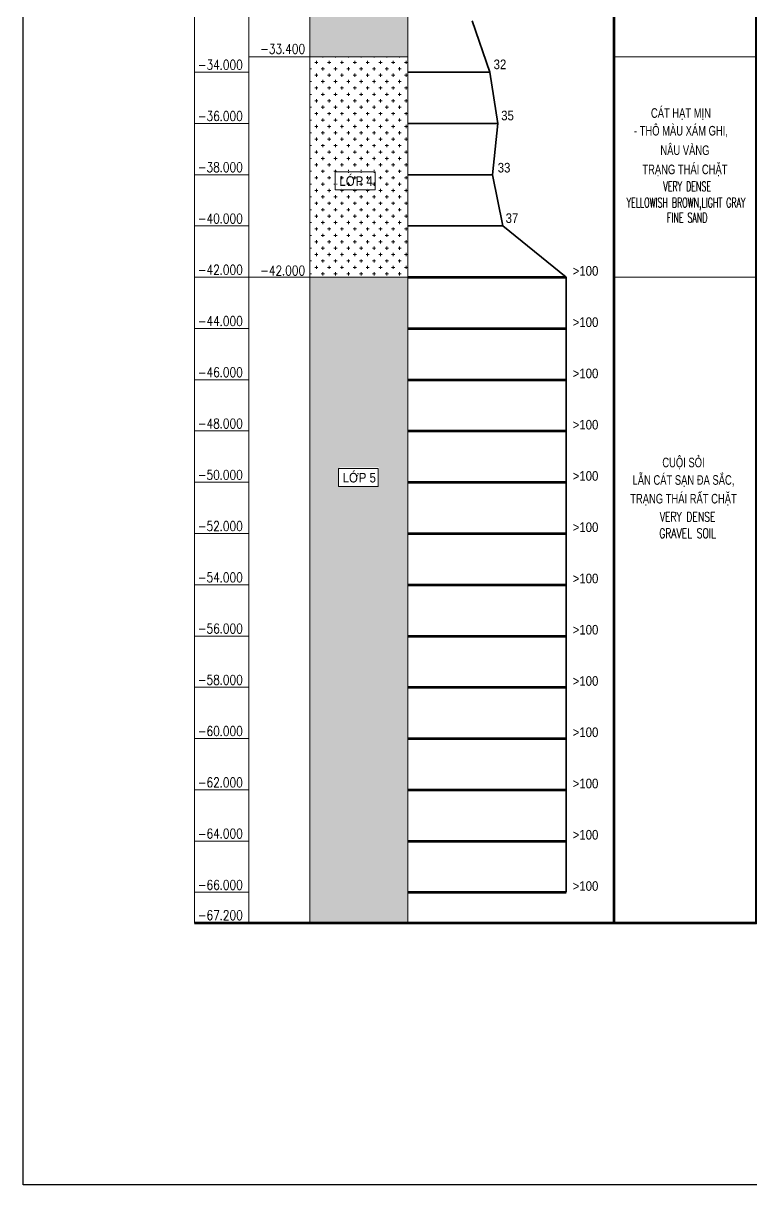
# Model space of a CAD drawing. Header units: millimetres. Extents: x -2123450 to -961021, y -260876 to 649159.
# Drawn here: x -2123450 to -2095063, y 428539 to 473859 of the extents above; entities that cross this region are included whole.
import ezdxf
from ezdxf.enums import TextEntityAlignment as Align

# ---------------------------------------------------------------- set-up
doc = ezdxf.new("R2010")
doc.units = ezdxf.units.MM
doc.header["$LTSCALE"] = 1000
doc.header["$MEASUREMENT"] = 0
doc.layers.get('0').update_dxf_attribs({"linetype": 'CONTINUOUS'})
doc.layers.get('DEFPOINTS').update_dxf_attribs({"linetype": 'CONTINUOUS'})
for name, color, linetype, lineweight in [('NDC_S_CONTINUOUS', 3, 'CONTINUOUS', 20), ('NDC_S_DIM', 1, 'CONTINUOUS', 9), ('NDC_S_ENG TEXT', 2, 'CONTINUOUS', 9), ('NDC_S_FOUNDATION NAME', 7, 'CONTINUOUS', 20), ('NDC_S_HATCH MATERIAL', 8, 'CONTINUOUS', 13), ('NDC_S_LEVEL TEXT', 7, 'CONTINUOUS', 20), ('NDC_S_REBAR', 4, 'CONTINUOUS', 35), ('NDC_S_VN TITLE', 6, 'CONTINUOUS', 9)]:
    doc.layers.add(name, color=color, linetype=linetype, lineweight=lineweight)
doc.layers.add('TEXT', color=7, linetype='CONTINUOUS')
doc.styles.add('NDC_ARIAL', font='arial.ttf', dxfattribs={"width": 0.8})
doc.styles.add('NDC_ROMANS', font='romans.shx', dxfattribs={"width": 0.8, "bigfont": 'vns.shx'})
doc.styles.get("Standard").update_dxf_attribs({"font": 'romans.shx', "bigfont": 'vns.shx'})

# ---------------------------------------------------------------- blocks, each defined once
blk = doc.blocks.new('HK4')
at = {"layer": 'NDC_S_HATCH MATERIAL'}
h = blk.add_hatch(dxfattribs=at)
h.set_pattern_fill('AR-SAND', color=256, scale=100)
h.set_pattern_definition([(37.5, (599674.71, -615917.2), (-6.299336, 192.682377), [0, -152, 0, -170, 0, -162.5]), (7.5, (599674.7, -615917.2), (176.97767, 282.21461), [0, -82, 0, -137, 0, -52.5]), (327.5, (599551.7, -615917.2), (311.414186, 0.565905), [0, -50, 0, -180, 0, -235]), (317.5, (599551.7, -615917.2), (300.61266, 87.76756), [0, -25, 0, -118, 0, -135])])
h.paths.add_polyline_path([(8333, -9000), (4509, -9000), (4509, -33400), (8333, -33400)])
h.paths.add_polyline_path([(7052, -19485), (7052, -20177), (5495, -20177), (5495, -19485)], flags=16)
h = blk.add_hatch(dxfattribs=at)
h.set_pattern_fill('CROSS', color=256, scale=1000)
h.set_pattern_definition([(0, (599674.7, -615917.2), (250, 250), [125, -375]), (90, (599737.2, -615979.7), (-250, 250), [125, -375])])
h.paths.add_polyline_path([(8333, -33400), (4509, -33400), (4509, -42000), (8333, -42000)])
h.paths.add_polyline_path([(7052, -37893), (7052, -38586), (5495, -38586), (5495, -37893)], flags=16)
h.paths.add_polyline_path([(5542, -38558), (7077, -38558), (7077, -37844), (5542, -37844)], flags=16)
h = blk.add_hatch(dxfattribs=at)
h.set_pattern_fill('GRAVEL', color=256, scale=1000)
h.set_pattern_definition([(228.012788, (383067.294, -436211.084), (-8000, -9000), [134.536, -13319.088]), (184.969741, (382977.294, -436311.084), (12000, 1000), [230.868, -22855.9248]), (132.510447, (382747.294, -436331.084), (10000, -11000), [162.788, -16116.0326]), (267.273689, (382357.294, -436581.084), (1000, 20000), [210.238, -20813.558]), (292.833654, (382347.294, -436791.084), (-5000, 12000), [206.155, -20409.3731]), (357.273689, (382427.294, -436981.084), (-20000, 1000), [210.238, -20813.558]), (37.6942405, (382637.294, -436991.084), (-13000, -10000), [278.029, -27524.8485]), (72.255328, (382857.294, -436821.084), (7000, 22000), [262.488, -25986.3215]), (121.429566, (382937.294, -436571.084), (-8000, 13000), [210.95, -20884.0731]), (175.236358, (382827.29, -436391.08), (11000, -1000), [240.832, -11800.7626]), (222.397438, (382587.294, -436371.084), (-12000, -11000), [311.448, -30833.375]), (138.814075, (383347.29, -436591.08), (-7000, 6000), [106.301, -10523.8448]), (171.469234, (383267.294, -436521.084), (13000, -2000), [202.237, -20021.5114]), (225, (383067.3, -436491.1), (-1e-13, -1000), [141.421, -1272.7926]), (203.19859, (382997.3, -436371.08), (5000, 2000), [76.158, -7539.6151]), (291.80141, (382927.3, -436401.08), (-1000, 3000), [107.703, -5277.4618]), (30.963757, (382967.3, -436501.08), (3000, 2000), [174.929, -5656.0229]), (161.56505, (383117.3, -436411.08), (2000, -1000), [126.491, -3035.7867]), (16.38954, (382347.294, -436401.084), (10000, 3000), [177.2, -17542.8451]), (70.346176, (382517.294, -436351.084), (-4000, -11000), [148.661, -14717.4077]), (293.19859, (383117.3, -436211.08), (-2000, 5000), [152.315, -7463.4581]), (343.61046, (383177.294, -436351.084), (-10000, 3000), [177.2, -17542.8451]), (339.443955, (382347.29, -437021.08), (-5000, 2000), [170.88, -8373.1237]), (294.77514, (382507.294, -437081.084), (-5000, 11000), [143.178, -14174.643]), (66.80141, (383127.3, -437211.08), (2000, 5000), [152.315, -7463.4581]), (17.354025, (383187.294, -437071.084), (-13000, -4000), [167.631, -16595.4236]), (69.443955, (382637.29, -437211.08), (-2000, -5000), [85.44, -8458.5637]), (101.309932, (383067.3, -437211.08), (-1000, 4000), [50.99, -5048.0295]), (165.963757, (383057.3, -437161.08), (3000, -1000), [206.155, -3916.9506]), (186.009006, (382857.294, -437111.084), (10000, 1000), [191.05, -18913.9232]), (303.69007, (382967.3, -436591.08), (-1000, 2000), [144.222, -3461.3293]), (353.157227, (383047.294, -436711.084), (17000, -2000), [251.794, -24927.5626]), (60.945396, (383297.29, -436741.08), (-4000, -7000), [102.956, -10192.6741]), (90, (383347.3, -436651.1), (-1000, 1000), [60, -940]), (120.256437, (382837.294, -437081.084), (4000, -7000), [138.924, -13753.52]), (48.012788, (382767.294, -436961.084), (8000, 9000), [269.072, -13184.552]), (0, (382947.3, -436761.1), (1000, 1000), [260, -740]), (325.304846, (383207.294, -436761.084), (10000, -7000), [158.114, -15653.2743]), (254.054604, (383337.3, -436851.08), (-1000, -4000), [145.602, -7134.5079]), (207.645975, (383297.294, -436991.084), (-19000, -10000), [237.065, -23469.4742]), (175.426079, (383087.294, -437101.084), (-13000, 1000), [250.799, -24829.0734])])
h.paths.add_polyline_path([(7175, -49467), (7175, -50132), (7201, -50132), (7201, -49418), (5665, -49418), (5665, -49467)], flags=16)
h.paths.add_polyline_path([(5618, -50160), (5618, -49467), (7175, -49467), (7175, -50160)], flags=16)
h.paths.add_polyline_path([(8333, -42000), (4509, -42000), (4509, -67200), (8333, -67200)])
at = {"layer": 'NDC_S_CONTINUOUS'}
for p, q in [((4509, -67200), (4509, 5871)), ((0, -67200), (0, 0)), ((2130, -67200), (2130, 0)), ((16381, -67199), (16380, 0)), ((8333, -67200), (8333, 0)), ((4509, -33400), (2130, -33400)), ((8333, -33400), (4509, -33400)), ((2130, -34000), (0, -34000)), ((2130, -36000), (0, -36000)), ((2130, -38000), (0, -38000)), ((2130, -40000), (0, -40000)), ((2130, -42000), (0, -42000)), ((4509, -42000), (2130, -42000)), ((8333, -42000), (4509, -42000)), ((2130, -44000), (0, -44000)), ((2130, -46000), (0, -46000)), ((2130, -48000), (0, -48000)), ((2130, -50000), (0, -50000)), ((2130, -52000), (0, -52000)), ((2130, -54000), (0, -54000)), ((2130, -56000), (0, -56000)), ((2130, -58000), (0, -58000)), ((2130, -60000), (0, -60000)), ((2130, -62000), (0, -62000)), ((2130, -64000), (0, -64000)), ((2130, -66000), (0, -66000))]:
    blk.add_line(p, q, dxfattribs=at)
at = {"layer": 'NDC_S_CONTINUOUS', "lineweight": 100}
for p, q in [((8333, -42000), (14508, -42000)), ((8333, -44000), (14508, -44000)), ((8333, -46000), (14508, -46000)), ((8333, -48000), (14508, -48000)), ((8333, -50000), (14508, -50000)), ((8333, -52000), (14508, -52000)), ((8333, -54000), (14508, -54000)), ((8333, -56000), (14508, -56000)), ((8333, -58000), (14508, -58000)), ((8333, -60000), (14508, -60000)), ((8333, -62000), (14508, -62000)), ((8333, -64000), (14508, -64000)), ((8333, -66000), (14508, -66000))]:
    blk.add_line(p, q, dxfattribs=at)
at = {"layer": 'NDC_S_CONTINUOUS'}
for centre, start, end in [((1, -67199), 180, 270), ((15763, -67199), 270, 0), ((16380, -67199), 270, 0)]:
    blk.add_arc(centre, 1, start, end, dxfattribs=at)
at = {"layer": 'NDC_S_DIM'}
for points in [[(5495, -37893), (7052, -37893), (7052, -38586), (5495, -38586)], [(5618, -49467), (7175, -49467), (7175, -50160), (5618, -50160)]]:
    blk.add_lwpolyline(points, close=True, dxfattribs=at)
at = {"layer": 'NDC_S_REBAR', "color": 3}
for p, q in [((10833, -32000), (11533, -34000)), ((8333, -34000), (11533, -34000)), ((11533, -34000), (11833, -36000)), ((8333, -36000), (11833, -36000)), ((11833, -36000), (11633, -38000)), ((8333, -38000), (11633, -38000)), ((11633, -38000), (12033, -40000)), ((8333, -40000), (12033, -40000)), ((12033, -40000), (14508, -42000)), ((14508, -42000), (14508, -66000))]:
    blk.add_line(p, q, dxfattribs=at)
at = {"layer": 'NDC_S_ENG TEXT', "style": 'NDC_ROMANS', "width": 0.8}
for s, p in [('-33.400', (4318, -33093)), ('-42.000', (4318, -41742))]:
    blk.add_text(s, height=375, dxfattribs=at).set_placement(p, align=Align.MIDDLE_RIGHT)
for s, p in [('-34.000', (137, -33898)), ('-36.000', (137, -35898)), ('-38.000', (137, -37898)), ('-40.000', (137, -39898)), ('-42.000', (137, -41898)), ('-44.000', (137, -43898)), ('-46.000', (137, -45898)), ('-48.000', (137, -47898)), ('-50.000', (137, -49898)), ('-52.000', (137, -51898)), ('-54.000', (137, -53898)), ('-56.000', (137, -55898)), ('-58.000', (137, -57898)), ('-60.000', (137, -59898)), ('-62.000', (137, -61898)), ('-64.000', (137, -63898)), ('-66.000', (137, -65898)), ('-67.200', (137, -67080))]:
    blk.add_text(s, height=375, dxfattribs=at).set_placement(p)
at = {"layer": 'NDC_S_LEVEL TEXT', "style": 'NDC_ARIAL', "width": 0.85}
for s, p in [('32', (11922, -33695)), ('35', (12217, -35691)), ('33', (12082, -37726)), ('37', (12391, -39695)), ('>100', (15260, -41754)), ('>100', (15260, -43754)), ('>100', (15260, -45754)), ('>100', (15260, -47754)), ('>100', (15260, -49754)), ('>100', (15260, -51754)), ('>100', (15260, -53754)), ('>100', (15260, -55754)), ('>100', (15260, -57754)), ('>100', (15260, -59754)), ('>100', (15260, -61754)), ('>100', (15260, -63754)), ('>100', (15260, -65754))]:
    blk.add_text(s, height=375, dxfattribs=at).set_placement(p, align=Align.MIDDLE)
at = {"layer": 'NDC_S_VN TITLE', "style": 'NDC_ARIAL', "width": 0.85}
for s, p in [('LỚP 4', (6309, -38201)), ('LỚP 5', (6433, -49775))]:
    blk.add_text(s, height=375, dxfattribs=at).set_placement(p, align=Align.MIDDLE)
blk = doc.blocks.new('TRỤ DC HK4-B3')
at = {"layer": 'NDC_S_CONTINUOUS'}
for p, q in [((21923, -39271), (16381, -39271)), ((21923, -47871), (16381, -47871))]:
    blk.add_line(p, q, dxfattribs=at)
at = {"layer": 'NDC_S_CONTINUOUS', "lineweight": 100}
blk.add_line((16381, -73070), (0, -73071), dxfattribs=at)
blk.add_lwpolyline([(16380, -5871), (21923, -5871), (21923, -73071), (16380, -73071)], close=True, dxfattribs=at)
at = {"color": 3}
blk.add_blockref('HK4', (0, -5871), dxfattribs=at)
at = {"layer": 'NDC_S_FOUNDATION NAME', "color": 2, "style": 'NDC_ARIAL', "width": 0.7}
for s, p in [('CÁT HẠT MỊN', (18984, -41457)), ('- THÔ MÀU XÁM GHI,', (18984, -42139)), ('NÂU VÀNG', (19139, -42868)), ('TRẠNG THÁI CHẶT', (19139, -43656)), ('CUỘI SỎI', (19082, -55085)), ('LẪN CÁT SẠN ĐA SẮC,', (19082, -55767)), ('TRẠNG THÁI RẤT CHẶT', (19082, -56496))]:
    blk.add_text(s, height=375, dxfattribs=at).set_placement(p, align=Align.MIDDLE)
at = {"layer": 'TEXT', "color": 3, "linetype": 'Continuous', "ltscale": 0.8}
for s, width, p in [('VERY DENSE', 0.6, (19229, -44329)), ('YELLOWISH BROWN,LIGHT GRAY', 0.6, (19184, -44959)), ('FINE SAND', 0.6, (19229, -45547)), ('VERY DENSE', 0.7, (19245, -57221)), ('GRAVEL SOIL', 0.7, (19245, -57862))]:
    blk.add_text(s, height=375, dxfattribs=dict(at, width=width)).set_placement(p, align=Align.MIDDLE_CENTER)

msp = doc.modelspace()

# ---------------------------------------------------------------- linework, layer by layer
at = {"layer": 'DEFPOINTS'}
msp.add_lwpolyline([(-2123449.73, 517639.38), (-1997299.73, 517639.38), (-1997299.73, 428539.38), (-2123449.73, 428539.38)], close=True, dxfattribs=at)

# ---------------------------------------------------------------- block references
at = {"layer": 'NDC_S_FOUNDATION NAME', "color": 3}
msp.add_blockref('TRỤ DC HK4-B3', (-2116770.8, 511820.66), dxfattribs=at)

doc.saveas('drawing.dxf')
